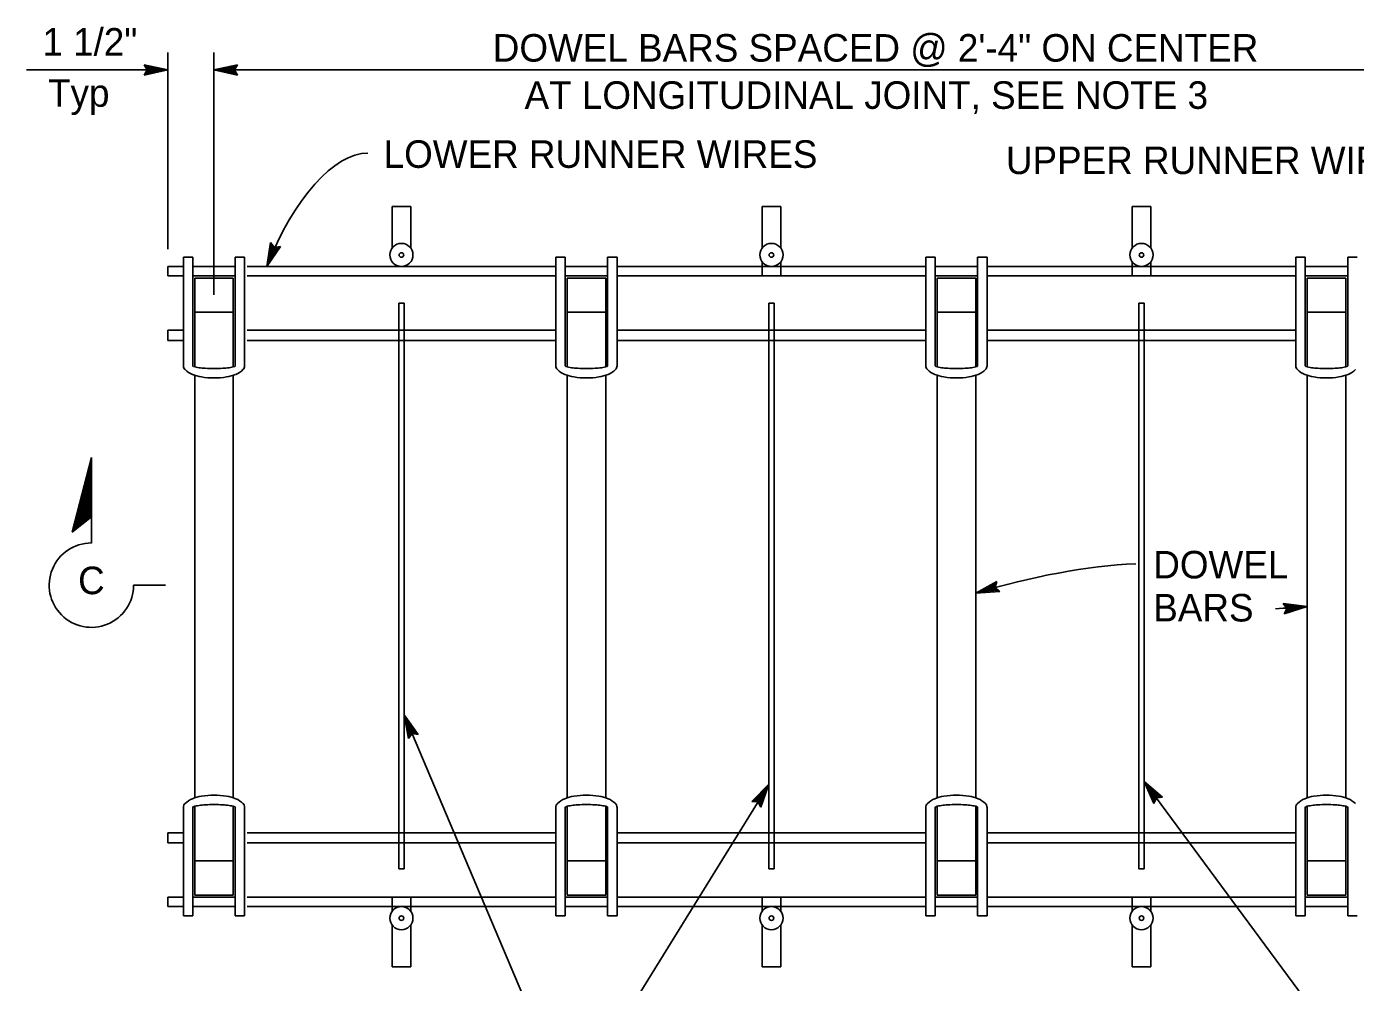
# Model space of a CAD drawing. Extents: x -893 to 867, y -474 to 712.
# Drawn here: x 253.9 to 591.6, y 194.9 to 437.8 of the extents above; entities that cross this region are included whole.
import ezdxf

# ---------------------------------------------------------------- set-up
doc = ezdxf.new("R2010")
doc.units = 0
for name, color, linetype in [('22 Misc Cnst Det', 7, 'Continuous'), ('56 Stage 3 Anno', 7, 'Continuous'), ('57 Undefined', 7, 'Continuous'), ('60 Nongeo Data', 7, 'Continuous')]:
    doc.layers.add(name, color=color, linetype=linetype)

msp = doc.modelspace()

# ---------------------------------------------------------------- linework, layer by layer
at = {"layer": '22 Misc Cnst Det'}
for p, q in [((270.36, 328.25), (265.52, 309.3)), ((270.36, 306.54), (270.36, 328.25)), ((270.36, 326.69), (266.02, 309.71)), ((270.36, 325.13), (266.52, 310.11)), ((270.36, 323.58), (267.03, 310.52)), ((270.36, 322.02), (267.53, 310.92)), ((270.36, 320.46), (268.03, 311.33)), ((270.36, 318.9), (268.53, 311.73)), ((270.36, 317.34), (269.03, 312.14)), ((270.36, 315.78), (269.53, 312.55)), ((270.36, 314.23), (270.03, 312.95)), ((270.36, 313.21), (265.52, 309.3)), ((281.07, 295.83), (289.22, 295.83))]:
    msp.add_line(p, q, dxfattribs=at)
msp.add_arc((270.36, 295.83), 10.72, 90, 0.0005, dxfattribs=at)
at = {"layer": '56 Stage 3 Anno'}
for p, q in [((289.78, 381.2), (289.78, 431.15)), ((301.53, 369.59), (301.53, 431.15)), ((289.78, 426.74), (253.89, 426.74)), ((284.58, 426.74), (283.78, 428.08)), ((283.78, 428.08), (283.78, 428.08)), ((283.78, 428.08), (289.78, 426.74)), ((289.78, 426.74), (283.78, 425.41)), ((283.78, 425.41), (284.58, 426.74)), ((283.99, 427.72), (288.4, 426.74)), ((288.38, 426.74), (284.01, 425.77)), ((287.01, 426.74), (284.19, 426.12)), ((284.23, 427.36), (287.01, 426.74)), ((284.4, 427.02), (285.63, 426.74)), ((285.63, 426.74), (284.42, 426.47)), ((289.78, 426.74), (289.78, 426.74)), ((307.53, 428.08), (301.53, 426.74)), ((678.34, 426.74), (301.53, 426.74)), ((301.53, 426.74), (301.53, 426.74)), ((301.53, 426.74), (307.53, 425.41)), ((307.32, 427.72), (302.91, 426.74)), ((302.92, 426.74), (307.3, 425.77)), ((307.08, 427.36), (304.3, 426.74)), ((304.3, 426.74), (307.12, 426.12)), ((306.91, 427.02), (305.68, 426.74)), ((305.68, 426.74), (306.89, 426.47)), ((306.73, 426.74), (307.53, 428.08)), ((307.53, 425.41), (306.73, 426.74)), ((307.53, 428.08), (307.53, 428.08)), ((283.78, 425.41), (283.78, 425.41)), ((307.53, 425.41), (307.53, 425.41)), ((314.96, 376.79), (315.93, 382.86)), ((318.41, 381.87), (314.96, 376.79)), ((318, 381.8), (315.46, 378.07)), ((315.47, 378.08), (316.18, 382.51)), ((315.93, 382.86), (315.93, 382.86)), ((315.93, 382.86), (316.87, 381.62)), ((315.97, 379.36), (316.43, 382.21)), ((317.58, 381.72), (315.97, 379.36)), ((316.48, 380.64), (316.68, 381.86)), ((317.19, 381.68), (316.48, 380.64)), ((316.87, 381.62), (318.41, 381.87)), ((318.41, 381.87), (318.41, 381.87)), ((314.96, 376.79), (314.96, 376.79)), ((495.14, 293.8), (500.5, 296.8)), ((501.27, 294.24), (495.14, 293.8)), ((500.96, 294.52), (496.46, 294.19)), ((496.47, 294.2), (500.38, 296.39)), ((497.79, 294.59), (500.31, 296.01)), ((500.63, 294.8), (497.79, 294.59)), ((499.11, 294.99), (500.19, 295.59)), ((500.37, 295.08), (499.11, 294.99)), ((500.5, 296.8), (500.12, 295.3)), ((500.12, 295.3), (501.27, 294.24)), ((500.5, 296.8), (500.5, 296.8)), ((501.27, 294.24), (501.27, 294.24)), ((495.14, 293.8), (495.14, 293.8)), ((574.21, 289.92), (573.3, 291.19)), ((573.3, 291.19), (573.3, 291.19)), ((573.3, 291.19), (579.39, 290.37)), ((573.54, 290.85), (578.02, 290.25)), ((573.81, 290.51), (576.64, 290.14)), ((579.39, 290.37), (573.53, 288.53)), ((573.53, 288.53), (574.21, 289.92)), ((573.53, 288.53), (573.53, 288.53)), ((578.01, 290.25), (573.73, 288.91)), ((576.64, 290.14), (573.88, 289.27)), ((574.01, 290.18), (575.26, 290.02)), ((575.26, 290.02), (574.08, 289.65)), ((579.39, 290.37), (579.39, 290.37)), ((391.95, 163.42), (349.87, 262.91)), ((350.97, 256.86), (349.87, 262.91)), ((349.87, 262.91), (349.87, 262.91)), ((349.87, 262.91), (353.43, 257.9)), ((351.21, 257.2), (350.4, 261.64)), ((350.41, 261.63), (353.01, 257.98)), ((351.45, 257.56), (350.94, 260.37)), ((350.94, 260.37), (352.62, 258.01)), ((351.89, 258.12), (350.97, 256.86)), ((350.97, 256.86), (350.97, 256.86)), ((351.7, 257.86), (351.48, 259.09)), ((351.48, 259.09), (352.19, 258.09)), ((353.43, 257.9), (351.89, 258.12)), ((353.43, 257.9), (353.43, 257.9)), ((391.95, 163.4), (442.53, 245.21)), ((438.22, 240.84), (442.53, 245.23)), ((438.64, 240.84), (441.8, 244.06)), ((441.8, 244.05), (440.31, 239.82)), ((442.53, 245.23), (440.49, 239.44)), ((442.53, 245.23), (442.53, 245.23)), ((607.59, 151.76), (537.96, 245.95)), ((540.45, 240.33), (537.96, 245.95)), ((537.96, 245.95), (537.96, 245.95)), ((537.96, 245.95), (542.6, 241.92)), ((540.61, 240.72), (538.78, 244.84)), ((538.79, 244.84), (542.17, 241.89)), ((540.76, 241.12), (539.6, 243.73)), ((539.6, 243.73), (541.78, 241.83)), ((439.78, 240.82), (438.22, 240.84)), ((438.22, 240.84), (438.22, 240.84)), ((439.07, 240.85), (441.07, 242.89)), ((439.46, 240.82), (440.34, 241.72)), ((440.49, 239.44), (439.78, 240.82)), ((440.34, 241.72), (439.93, 240.55)), ((441.07, 242.89), (440.11, 240.16)), ((540.93, 241.47), (540.42, 242.62)), ((540.42, 242.62), (541.36, 241.81)), ((541.05, 241.77), (540.45, 240.33)), ((540.45, 240.33), (540.45, 240.33)), ((542.6, 241.92), (541.05, 241.77)), ((542.6, 241.92), (542.6, 241.92)), ((440.49, 239.44), (440.49, 239.44))]:
    msp.add_line(p, q, dxfattribs=at)
for centre, major_axis, ratio, start_param, end_param in [((331.06, 359.34), (-11.99, -45.99), 0.436733, 3.257272, 4.439194), ((496.67, 259.35), (-79.6, -28.1), 0.393628, 4.065357, 4.593376), ((615.89, 345.18), (103.25, 33.53), 0.427881, 4.132452, 4.216584)]:
    msp.add_ellipse(centre, major_axis=major_axis, ratio=ratio, start_param=start_param, end_param=end_param, dxfattribs=at)
at = {"layer": '60 Nongeo Data'}
for p, q in [((346.82, 392.07), (351.52, 392.07)), ((346.82, 381.49), (346.82, 392.07)), ((351.52, 381.49), (351.52, 392.07)), ((440.87, 392.07), (445.57, 392.07)), ((440.87, 381.49), (440.87, 392.07)), ((445.57, 381.49), (445.57, 392.07)), ((534.92, 392.07), (539.62, 392.07)), ((534.92, 381.49), (534.92, 392.07)), ((539.62, 381.49), (539.62, 392.07)), ((293.75, 379.19), (293.75, 358.03)), ((293.75, 376.79), (293.75, 379.19)), ((293.75, 379.19), (296.15, 379.19)), ((296.15, 379.19), (296.15, 358.03)), ((306.92, 379.19), (306.92, 358.03)), ((306.92, 379.19), (309.32, 379.19)), ((309.32, 379.19), (309.32, 358.03)), ((388.41, 379.19), (388.41, 358.03)), ((388.41, 379.19), (390.81, 379.19)), ((390.81, 379.19), (390.81, 358.03)), ((401.58, 379.19), (401.58, 358.03)), ((401.58, 379.19), (403.98, 379.19)), ((403.98, 379.19), (403.98, 358.03)), ((482.46, 379.19), (482.46, 358.03)), ((482.46, 379.19), (484.85, 379.19)), ((484.85, 379.19), (484.85, 358.03)), ((495.63, 379.19), (495.63, 358.03)), ((495.63, 379.19), (498.03, 379.19)), ((498.03, 379.19), (498.03, 358.03)), ((576.5, 379.19), (576.5, 358.03)), ((576.5, 379.19), (578.9, 379.19)), ((578.9, 379.19), (578.9, 358.03)), ((589.68, 379.19), (589.68, 358.03)), ((589.68, 379.19), (592.08, 379.19)), ((289.78, 374.39), (289.78, 376.79)), ((293.75, 376.79), (289.78, 376.79)), ((296.15, 376.79), (306.92, 376.79)), ((329.58, 376.79), (309.93, 376.79)), ((312.6, 376.79), (360.93, 376.79)), ((360.93, 376.79), (368.76, 376.79)), ((360.93, 376.79), (385.41, 376.79)), ((388.41, 376.79), (368.76, 376.79)), ((368.76, 376.79), (386.24, 376.79)), ((401.58, 376.79), (390.81, 376.79)), ((394.89, 376.79), (400.01, 376.79)), ((403.98, 376.79), (419.71, 376.79)), ((419.71, 376.79), (407.08, 376.79)), ((419.71, 376.79), (482.46, 376.79)), ((440.87, 374.39), (440.87, 377.96)), ((445.57, 374.39), (445.57, 377.96)), ((484.85, 376.79), (495.63, 376.79)), ((498.03, 376.79), (576.5, 376.79)), ((534.92, 374.39), (534.92, 377.96)), ((539.62, 374.39), (539.62, 377.96)), ((578.9, 376.79), (589.68, 376.79)), ((293.75, 374.39), (289.78, 374.39)), ((296.15, 374.39), (306.92, 374.39)), ((296.63, 373.85), (306.43, 373.85)), ((296.63, 373.85), (296.63, 360.62)), ((306.43, 373.85), (306.43, 358.03)), ((329.58, 374.39), (309.93, 374.39)), ((313.2, 374.39), (360.93, 374.39)), ((360.93, 374.39), (368.38, 374.39)), ((360.93, 374.39), (386.54, 374.39)), ((388.41, 374.39), (368.38, 374.39)), ((401.58, 374.39), (390.81, 374.39)), ((391.3, 373.85), (391.3, 360.8)), ((401.09, 373.85), (391.3, 373.85)), ((401.09, 373.85), (401.09, 358.03)), ((419.71, 374.39), (403.98, 374.39)), ((419.71, 374.39), (482.46, 374.39)), ((484.85, 374.39), (495.63, 374.39)), ((495.14, 373.85), (485.34, 373.85)), ((485.34, 373.85), (485.34, 358.03)), ((495.14, 373.85), (495.14, 358.03)), ((498.03, 374.39), (576.5, 374.39)), ((578.9, 374.39), (589.68, 374.39)), ((579.39, 373.85), (589.19, 373.85)), ((579.39, 373.85), (579.39, 358.03)), ((589.19, 373.85), (589.19, 358.03)), ((306.43, 365.18), (296.63, 365.18)), ((348.48, 367.46), (348.48, 223.78)), ((348.48, 367.46), (349.87, 367.46)), ((349.87, 367.46), (349.87, 223.78)), ((401.09, 365.18), (391.3, 365.18)), ((442.53, 367.46), (442.53, 223.78)), ((442.53, 367.46), (443.91, 367.46)), ((443.91, 367.46), (443.91, 223.78)), ((495.14, 365.18), (485.34, 365.18)), ((536.57, 367.46), (536.57, 223.78)), ((536.57, 367.46), (537.96, 367.46)), ((537.96, 367.46), (537.96, 223.78)), ((589.19, 365.18), (579.39, 365.18)), ((289.78, 358.03), (289.78, 360.62)), ((293.75, 360.62), (289.78, 360.62)), ((293.75, 358.03), (289.78, 358.03)), ((293.75, 358.03), (293.75, 351.6)), ((296.15, 358.03), (296.15, 351.6)), ((296.63, 360.62), (296.63, 351.31)), ((306.43, 358.03), (306.43, 351.31)), ((306.92, 358.03), (306.92, 351.6)), ((309.32, 358.03), (309.32, 351.6)), ((309.93, 360.62), (388.41, 360.62)), ((388.41, 358.03), (309.93, 358.03)), ((388.41, 358.03), (388.41, 351.6)), ((390.81, 358.03), (390.81, 351.6)), ((391.3, 360.8), (391.3, 351.31)), ((401.09, 358.03), (401.09, 351.31)), ((401.58, 358.03), (401.58, 351.6)), ((403.98, 360.62), (482.46, 360.62)), ((403.98, 358.03), (403.98, 351.6)), ((403.98, 358.03), (482.46, 358.03)), ((482.46, 358.03), (482.46, 351.6)), ((484.85, 358.03), (484.85, 351.6)), ((485.34, 358.03), (485.34, 351.31)), ((495.14, 358.03), (495.14, 351.31)), ((495.63, 358.03), (495.63, 351.6)), ((498.03, 360.62), (576.5, 360.62)), ((498.03, 358.03), (498.03, 351.6)), ((498.03, 358.03), (576.5, 358.03)), ((576.5, 358.03), (576.5, 351.6)), ((578.9, 358.03), (578.9, 351.6)), ((579.39, 358.03), (579.39, 351.31)), ((589.19, 358.03), (589.19, 351.31)), ((589.68, 358.03), (589.68, 351.6)), ((296.63, 349.17), (296.63, 241.78)), ((306.43, 349.17), (306.43, 241.78)), ((391.3, 349.17), (391.3, 241.78)), ((401.09, 349.17), (401.09, 241.78)), ((485.34, 349.17), (485.34, 241.78)), ((495.14, 349.17), (495.14, 241.78)), ((579.39, 349.17), (579.39, 241.78)), ((589.19, 349.17), (589.19, 241.78)), ((293.75, 232.93), (293.75, 239.35)), ((296.15, 232.93), (296.15, 239.35)), ((296.63, 230.33), (296.63, 239.64)), ((306.43, 230.33), (306.43, 239.64)), ((306.92, 230.33), (306.92, 239.35)), ((309.32, 232.93), (309.32, 239.35)), ((388.41, 232.93), (388.41, 239.35)), ((390.81, 230.33), (390.81, 239.35)), ((391.3, 230.33), (391.3, 239.64)), ((401.09, 230.33), (401.09, 239.69)), ((401.58, 230.33), (401.58, 239.35)), ((403.98, 232.93), (403.98, 239.35)), ((482.46, 232.93), (482.46, 239.35)), ((484.85, 232.93), (484.85, 239.35)), ((485.34, 230.33), (485.34, 239.64)), ((495.14, 230.33), (495.14, 239.64)), ((495.63, 230.33), (495.63, 239.35)), ((498.03, 232.93), (498.03, 239.35)), ((576.5, 232.93), (576.5, 239.35)), ((578.9, 230.33), (578.9, 239.35)), ((579.39, 230.33), (579.39, 239.64)), ((589.19, 230.33), (589.19, 239.64)), ((589.68, 230.33), (589.68, 239.35)), ((289.78, 230.33), (289.78, 232.93)), ((293.75, 232.93), (289.78, 232.93)), ((293.75, 230.33), (289.78, 230.33)), ((289.78, 230.33), (293.75, 230.33)), ((293.75, 211.77), (293.75, 232.93)), ((296.15, 211.77), (296.15, 232.93)), ((296.63, 217.1), (296.63, 230.33)), ((306.43, 217.1), (306.43, 230.33)), ((306.92, 211.77), (306.92, 230.33)), ((309.32, 211.77), (309.32, 232.93)), ((388.41, 232.93), (309.93, 232.93)), ((388.41, 230.33), (309.93, 230.33)), ((388.41, 211.77), (388.41, 232.93)), ((390.81, 211.77), (390.81, 230.33)), ((391.3, 217.1), (391.3, 230.33)), ((401.09, 217.1), (401.09, 230.33)), ((401.58, 211.77), (401.58, 230.33)), ((403.98, 211.77), (403.98, 232.93)), ((403.98, 232.93), (482.46, 232.93)), ((403.98, 230.33), (482.46, 230.33)), ((482.46, 211.77), (482.46, 232.93)), ((484.85, 211.77), (484.85, 232.93)), ((485.34, 217.1), (485.34, 230.33)), ((495.14, 217.1), (495.14, 230.33)), ((495.63, 211.77), (495.63, 230.33)), ((498.03, 211.77), (498.03, 232.93)), ((498.03, 232.93), (576.5, 232.93)), ((498.03, 230.33), (576.5, 230.33)), ((576.5, 211.77), (576.5, 232.93)), ((578.9, 211.77), (578.9, 230.33)), ((579.39, 217.1), (579.39, 230.33)), ((589.19, 217.1), (589.19, 230.33)), ((589.68, 211.77), (589.68, 230.33)), ((306.43, 225.77), (296.63, 225.77)), ((348.48, 223.78), (349.87, 223.78)), ((401.09, 225.77), (391.3, 225.77)), ((442.53, 223.78), (443.91, 223.78)), ((495.14, 225.77), (485.34, 225.77)), ((536.57, 223.78), (537.96, 223.78)), ((589.19, 225.77), (579.39, 225.77)), ((289.78, 214.16), (289.78, 216.56)), ((293.75, 216.56), (289.78, 216.56)), ((296.15, 216.56), (306.92, 216.56)), ((296.63, 217.1), (306.43, 217.1)), ((329.58, 216.56), (309.93, 216.56)), ((310.6, 216.56), (360.93, 216.56)), ((346.82, 216.56), (346.82, 212.99)), ((351.52, 216.56), (351.52, 212.99)), ((360.93, 216.56), (368.38, 216.56)), ((360.93, 216.56), (387.63, 216.56)), ((388.41, 216.56), (368.38, 216.56)), ((401.58, 216.56), (390.81, 216.56)), ((401.09, 217.1), (391.3, 217.1)), ((391.54, 216.56), (391.89, 216.56)), ((419.71, 216.56), (403.98, 216.56)), ((419.71, 216.56), (482.46, 216.56)), ((481.84, 216.56), (430.85, 216.56)), ((440.87, 216.56), (440.87, 212.99)), ((445.57, 216.56), (445.57, 212.99)), ((484.85, 216.56), (495.63, 216.56)), ((495.14, 217.1), (485.34, 217.1)), ((498.03, 216.56), (576.5, 216.56)), ((534.92, 216.56), (534.92, 212.99)), ((539.62, 216.56), (539.62, 212.99)), ((578.9, 216.56), (589.68, 216.56)), ((579.39, 217.1), (589.19, 217.1)), ((293.75, 214.16), (289.78, 214.16)), ((296.15, 214.16), (306.92, 214.16)), ((329.58, 214.16), (309.93, 214.16)), ((312.41, 214.16), (360.93, 214.16)), ((360.93, 214.16), (368.76, 214.16)), ((360.93, 214.16), (387.71, 214.16)), ((388.41, 214.16), (368.76, 214.16)), ((401.58, 214.16), (390.81, 214.16)), ((391.77, 214.16), (392.28, 214.16)), ((419.71, 214.16), (403.98, 214.16)), ((419.71, 214.16), (482.46, 214.16)), ((428.89, 214.16), (481.84, 214.16)), ((481.23, 214.16), (430.85, 214.16)), ((484.85, 214.16), (495.63, 214.16)), ((498.03, 214.16), (576.5, 214.16)), ((578.9, 214.16), (589.68, 214.16)), ((293.75, 211.77), (296.15, 211.77)), ((306.92, 211.77), (309.32, 211.77)), ((346.82, 209.46), (346.82, 198.88)), ((351.52, 209.46), (351.52, 198.88)), ((388.41, 211.77), (390.81, 211.77)), ((401.58, 211.77), (403.98, 211.77)), ((440.87, 209.46), (440.87, 198.88)), ((445.57, 209.46), (445.57, 198.88)), ((482.46, 211.77), (484.85, 211.77)), ((495.63, 211.77), (498.03, 211.77)), ((534.92, 209.46), (534.92, 198.88)), ((539.62, 209.46), (539.62, 198.88)), ((576.5, 211.77), (578.9, 211.77)), ((589.68, 211.77), (592.08, 211.77)), ((351.52, 198.88), (346.82, 198.88)), ((445.57, 198.88), (440.87, 198.88)), ((539.62, 198.88), (534.92, 198.88))]:
    msp.add_line(p, q, dxfattribs=at)
for centre, radius in [((349.17, 379.73), 2.94), ((443.22, 379.73), 2.94), ((537.27, 379.73), 2.94), ((349.17, 379.73), 0.588), ((443.22, 379.73), 0.588), ((537.27, 379.73), 0.588), ((349.17, 211.22), 2.94), ((443.22, 211.22), 2.94), ((537.27, 211.22), 2.94), ((349.17, 211.22), 0.588), ((443.22, 211.22), 0.588), ((537.27, 211.22), 0.588)]:
    msp.add_circle(centre, radius, dxfattribs=at)
for centre, radius, start, end in [((295.14, 351.6), 1.4, 180, 225.9754), ((296.33, 351.6), 0.191, 180, 252.143), ((298.82, 359.31), 8.29, 252.143, 262.3991), ((304.25, 359.31), 8.29, 277.6009, 287.857), ((306.73, 351.6), 0.191, 287.857, 0), ((307.92, 351.6), 1.4, 314.0246, 0), ((389.8, 351.6), 1.4, 180, 225.9754), ((391, 351.6), 0.191, 180, 252.143), ((393.48, 359.31), 8.29, 252.143, 262.3991), ((398.91, 359.31), 8.29, 277.6009, 287.857), ((401.39, 351.6), 0.191, 287.857, 0), ((402.58, 351.6), 1.4, 314.0246, 0), ((483.85, 351.6), 1.4, 180, 225.9754), ((485.04, 351.6), 0.191, 180, 252.143), ((487.53, 359.31), 8.29, 252.143, 262.3991), ((492.95, 359.31), 8.29, 277.6009, 287.857), ((495.44, 351.6), 0.191, 287.857, 0), ((496.63, 351.6), 1.4, 314.0246, 0), ((577.9, 351.6), 1.4, 180, 225.9754), ((579.09, 351.6), 0.191, 180, 252.143), ((581.58, 359.31), 8.29, 252.143, 262.3991), ((587, 359.31), 8.29, 277.6009, 287.857), ((589.49, 351.6), 0.191, 287.857, 0), ((298.16, 354.72), 5.74, 225.9754, 248.1815), ((300.19, 359.8), 11.2, 248.1815, 260.5844), ((300.44, 371.44), 20.53, 262.3991, 266.8362), ((301.53, 367.89), 19.41, 260.5844, 270), ((301.53, 391.25), 40.37, 266.8362, 270), ((301.53, 391.25), 40.37, 270, 273.1638), ((301.53, 367.89), 19.41, 270, 279.4156), ((302.63, 371.44), 20.53, 273.1638, 277.6009), ((302.87, 359.8), 11.2, 279.4156, 291.8185), ((304.91, 354.72), 5.74, 291.8185, 314.0246), ((392.82, 354.72), 5.74, 225.9754, 248.1815), ((394.85, 359.8), 11.2, 248.1815, 260.5844), ((395.1, 371.44), 20.53, 262.3991, 266.8362), ((396.19, 367.89), 19.41, 260.5844, 270), ((396.19, 391.25), 40.37, 266.8362, 270), ((396.19, 391.25), 40.37, 270, 273.1638), ((396.19, 367.89), 19.41, 270, 279.4156), ((397.29, 371.44), 20.53, 273.1638, 277.6009), ((397.54, 359.8), 11.2, 279.4156, 291.8185), ((399.57, 354.72), 5.74, 291.8185, 314.0246), ((486.87, 354.72), 5.74, 225.9754, 248.1815), ((488.9, 359.8), 11.2, 248.1815, 260.5844), ((489.15, 371.44), 20.53, 262.3991, 266.8362), ((490.24, 367.89), 19.41, 260.5844, 270), ((490.24, 391.25), 40.37, 266.8362, 270), ((490.24, 391.25), 40.37, 270, 273.1638), ((490.24, 367.89), 19.41, 270, 279.4156), ((491.34, 371.44), 20.53, 273.1638, 277.6009), ((491.58, 359.8), 11.2, 279.4156, 291.8185), ((493.61, 354.72), 5.74, 291.8185, 314.0246), ((580.92, 354.72), 5.74, 225.9754, 248.1815), ((582.95, 359.8), 11.2, 248.1815, 260.5844), ((583.19, 371.44), 20.53, 262.3991, 266.8362), ((584.29, 367.89), 19.41, 260.5844, 270), ((584.29, 391.25), 40.37, 266.8362, 270), ((584.29, 391.25), 40.37, 270, 273.1638), ((584.29, 367.89), 19.41, 270, 279.4156), ((585.38, 371.44), 20.53, 273.1638, 277.6009), ((585.63, 359.8), 11.2, 279.4156, 291.8185), ((587.66, 354.72), 5.74, 291.8185, 314.0246), ((295.14, 239.35), 1.4, 134.0246, 180), ((298.16, 236.23), 5.74, 111.8185, 134.0246), ((300.19, 231.16), 11.2, 99.4156, 111.8185), ((298.82, 231.64), 8.29, 97.6009, 107.857), ((300.44, 219.51), 20.53, 93.1638, 97.6009), ((301.53, 223.06), 19.41, 90, 99.4156), ((301.53, 199.71), 40.37, 90, 93.1638), ((301.53, 223.06), 19.41, 80.5844, 90), ((301.53, 199.71), 40.37, 86.8362, 90), ((302.63, 219.51), 20.53, 82.3991, 86.8362), ((302.87, 231.16), 11.2, 68.1815, 80.5844), ((304.25, 231.64), 8.29, 72.143, 82.3991), ((304.91, 236.23), 5.74, 45.9754, 68.1815), ((307.92, 239.35), 1.4, 0, 45.9754), ((389.8, 239.35), 1.4, 134.0246, 180), ((392.82, 236.23), 5.74, 111.8185, 134.0246), ((394.85, 231.16), 11.2, 99.4156, 111.8185), ((393.48, 231.64), 8.29, 97.6009, 107.857), ((395.1, 219.51), 20.53, 93.1638, 97.6009), ((396.19, 223.06), 19.41, 90, 99.4156), ((396.19, 199.71), 40.37, 90, 93.1638), ((396.19, 223.06), 19.41, 80.5844, 90), ((396.19, 199.71), 40.37, 86.8362, 90), ((397.29, 219.51), 20.53, 82.3991, 86.8362), ((397.54, 231.16), 11.2, 68.1815, 80.5844), ((398.91, 231.64), 8.29, 72.143, 82.3991), ((399.57, 236.23), 5.74, 45.9754, 68.1815), ((402.58, 239.35), 1.4, 0, 45.9754), ((483.85, 239.35), 1.4, 134.0246, 180), ((486.87, 236.23), 5.74, 111.8185, 134.0246), ((488.9, 231.16), 11.2, 99.4156, 111.8185), ((487.53, 231.64), 8.29, 97.6009, 107.857), ((489.15, 219.51), 20.53, 93.1638, 97.6009), ((490.24, 223.06), 19.41, 90, 99.4156), ((490.24, 199.71), 40.37, 90, 93.1638), ((490.24, 223.06), 19.41, 80.5844, 90), ((490.24, 199.71), 40.37, 86.8362, 90), ((491.34, 219.51), 20.53, 82.3991, 86.8362), ((491.58, 231.16), 11.2, 68.1815, 80.5844), ((492.95, 231.64), 8.29, 72.143, 82.3991), ((493.61, 236.23), 5.74, 45.9754, 68.1815), ((496.63, 239.35), 1.4, 0, 45.9754), ((577.9, 239.35), 1.4, 134.0246, 180), ((580.92, 236.23), 5.74, 111.8185, 134.0246), ((582.95, 231.16), 11.2, 99.4156, 111.8185), ((581.58, 231.64), 8.29, 97.6009, 107.857), ((583.19, 219.51), 20.53, 93.1638, 97.6009), ((584.29, 223.06), 19.41, 90, 99.4156), ((584.29, 199.71), 40.37, 90, 93.1638), ((584.29, 223.06), 19.41, 80.5844, 90), ((584.29, 199.71), 40.37, 86.8362, 90), ((585.38, 219.51), 20.53, 82.3991, 86.8362), ((585.63, 231.16), 11.2, 68.1815, 80.5844), ((587, 231.64), 8.29, 72.143, 82.3991), ((587.66, 236.23), 5.74, 45.9754, 68.1815), ((296.33, 239.35), 0.191, 107.857, 180), ((306.73, 239.35), 0.191, 0, 72.143), ((391, 239.35), 0.191, 107.857, 180), ((401.39, 239.35), 0.191, 0, 72.143), ((485.04, 239.35), 0.191, 107.857, 180), ((495.44, 239.35), 0.191, 0, 72.143), ((579.09, 239.35), 0.191, 107.857, 180), ((589.49, 239.35), 0.191, 0, 72.143)]:
    msp.add_arc(centre, radius, start, end, dxfattribs=at)

# ---------------------------------------------------------------- texts
at = {"layer": '57 Undefined'}
for s, p in [('1 1/2"', (257.91, 430.39)), ('DOWEL BARS SPACED @ 2\'-4" ON CENTER', (372.39, 428.86)), ('Typ', (259.36, 417.39)), ('AT LONGITUDINAL JOINT, SEE NOTE 3', (380.47, 416.86)), ('LOWER RUNNER WIRES', (344.65, 401.87)), ('UPPER RUNNER WIRES', (502.81, 400.29)), ('DOWEL', (540.27, 297.54)), ('C', (266.99, 293.54)), ('BARS', (540.27, 286.6))]:
    msp.add_text(s, height=7, dxfattribs=at).set_placement(p)

doc.saveas('drawing.dxf')
